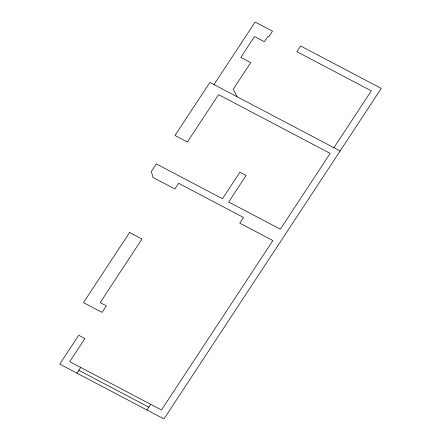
<?xml version="1.0" encoding="UTF-8"?>
<svg xmlns="http://www.w3.org/2000/svg" width="441" height="441" viewBox="0 0 441 441"><rect width="100%" height="100%" fill="white"/><g stroke="black" fill="none" stroke-linecap="round" stroke-linejoin="round"><path stroke-width="0.66" d="M214.017 84.589L255.135 22.05L272.499 31.19L268.762 36.879L267.935 36.443L264.446 41.746L254.523 36.526L240.819 57.374L250.742 62.594L233.289 89.137L236.971 96.673M76.943 373.158L80.686 367.469M146.98 410.014L150.717 404.331M333.925 147.707L371.305 90.852L296.881 51.674L300.619 45.991L381.245 88.426L163.947 418.95L59.756 364.106L78.691 335.298L84.892 338.561L69.695 361.686L161.483 409.998L272.874 240.571L239.799 223.157L243.537 217.474L178.616 183.307L174.879 188.991L152.966 177.458L151.324 171.488L156.307 163.909L222.462 198.731L239.91 172.199L246.111 175.463L228.664 201.995L280.349 229.199L330.188 153.391L218.549 94.628L187.403 142.008L174.994 135.481L209.883 82.417L340.132 150.971M78.818 370.313L148.849 407.175M129.582 232.495L83.481 302.614L102.086 312.41L106.369 305.9L100.168 302.636L141.985 239.022L129.582 232.495"/></g></svg>
